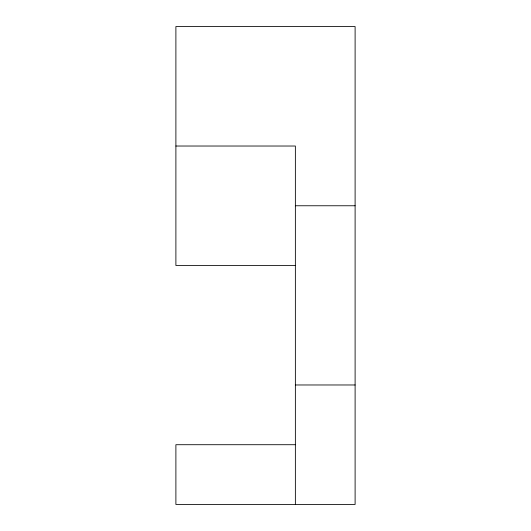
<?xml version="1.0" encoding="UTF-8"?>
<svg xmlns="http://www.w3.org/2000/svg" width="531" height="531" viewBox="0 0 531 531"><rect width="100%" height="100%" fill="white"/><g stroke="black" fill="none" stroke-linecap="round" stroke-linejoin="round"><path stroke-width="0.8" d="M175.894 146.025L295.369 146.025L295.369 504.45M295.369 205.762L355.106 205.762M295.369 265.5L175.894 265.5L175.894 26.55L355.106 26.55L355.106 504.45L175.894 504.45L175.894 444.712L295.369 444.712M295.369 384.975L355.106 384.975"/></g></svg>
